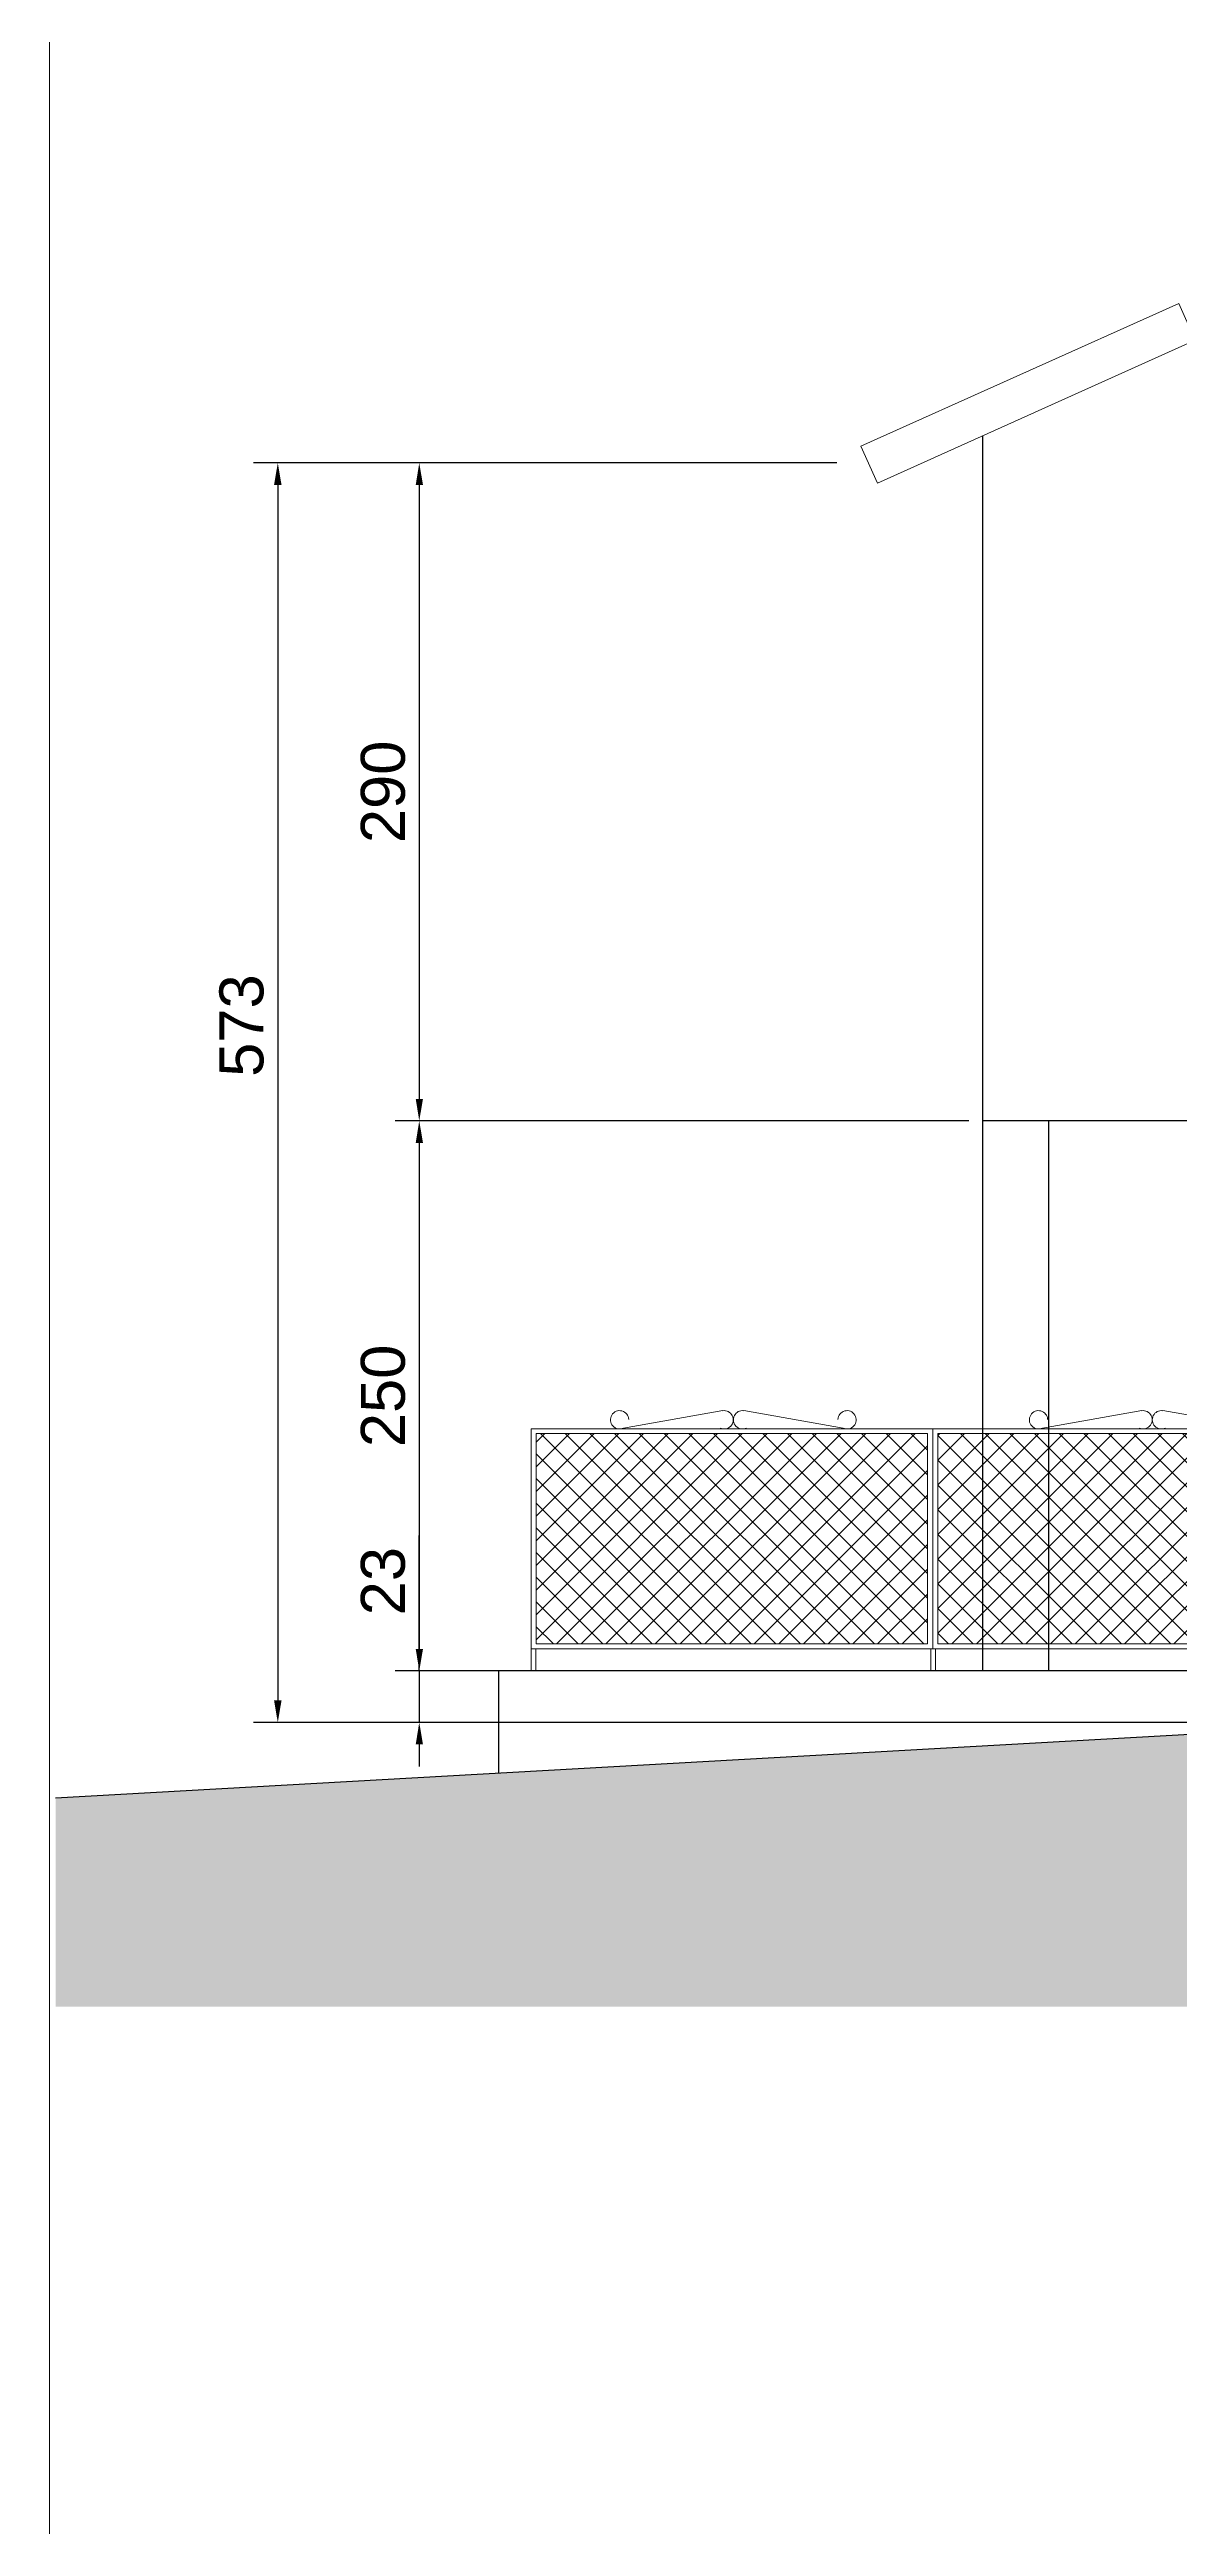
# Model space of a CAD drawing. Header units: millimetres. Extents: x -2768 to 386734, y -140 to 258833.
# Drawn here: x 154417 to 159552, y 136334 to 147591 of the extents above; entities that cross this region are included whole.
import ezdxf

# ---------------------------------------------------------------- set-up
doc = ezdxf.new("R2010")
doc.units = ezdxf.units.MM
doc.header["$PDMODE"] = 32
for name, color, linetype, lineweight in [('GRIGLIATI', 9, 'Continuous', 0), ('parapetto', 251, 'Continuous', 9), ('rilievo', 7, 'Continuous', 25), ('TETTO', 6, 'Continuous', 20), ('VARIE', 4, 'Continuous', 13)]:
    doc.layers.add(name, color=color, linetype=linetype, lineweight=lineweight)
doc.styles.get("Standard").update_dxf_attribs({"font": 'arial.ttf'})
doc.dimstyles.new('Annotativa', dxfattribs={"dimscale": 0, "dimtxt": 2.5, "dimasz": 2.5, "dimexe": 1.25, "dimexo": 0.625, "dimtad": 1, "dimtxsty": 'Standard', "dimcen": 2.5, "dimadec": 0, "dimazin": 0, "dimtfac": 1, "dimtmove": 0, "dimatfit": 3, "dimfxl": 1, "dimarcsym": 0})
pattern_1 = [(45, (33347.59, 94201.39), (-56.1266, 56.1266), []), (135, (33347.59, 94201.39), (-56.1266, -56.1266), [])]

# ---------------------------------------------------------------- blocks, each defined once
blk = doc.blocks.new('*D676')
at = {"layer": 'Defpoints', "color": 0}
for p in [(158057, 145712), (155454, 139988), (160563, 139988)]:
    blk.add_point(p, dxfattribs=at)
at = {"layer": 'VARIE', "color": 0, "lineweight": -2, "ltscale": 0.13}
for p, q in [((157995, 145712), (155344, 145712)), ((155454, 145612), (155454, 140088)), ((160501, 139988), (155344, 139988))]:
    blk.add_line(p, q, dxfattribs=at)
at = {"layer": 'VARIE', "color": 0}
for points in [[(155471, 145612), (155437, 145612), (155454, 145712)], [(155437, 140088), (155471, 140088), (155454, 139988)]]:
    blk.add_solid(points, dxfattribs=at)
at = {"layer": 'VARIE', "color": 0, "linetype": 'ByBlock', "lineweight": 9, "ltscale": 0.13, "insert": (155290, 143155), "char_height": 200, "attachment_point": 5, "rotation": 90}
blk.add_mtext('573^J', dxfattribs=at)
blk = doc.blocks.new('*D681')
at = {"layer": 'Defpoints', "color": 0}
for p in [(158057, 145712), (156097, 142722), (158657, 142722)]:
    blk.add_point(p, dxfattribs=at)
at = {"layer": 'VARIE', "color": 0, "lineweight": -2, "ltscale": 0.13}
for p, q in [((157995, 145712), (155987, 145712)), ((156097, 145612), (156097, 142822)), ((158595, 142722), (155987, 142722))]:
    blk.add_line(p, q, dxfattribs=at)
at = {"layer": 'VARIE', "color": 0}
for points in [[(156114, 145612), (156081, 145612), (156097, 145712)], [(156081, 142822), (156114, 142822), (156097, 142722)]]:
    blk.add_solid(points, dxfattribs=at)
at = {"layer": 'VARIE', "color": 0, "linetype": 'ByBlock', "lineweight": 9, "ltscale": 0.13, "insert": (155933, 144217), "char_height": 200, "attachment_point": 5, "rotation": 90}
blk.add_mtext('290', dxfattribs=at)
blk = doc.blocks.new('*D683')
at = {"layer": 'Defpoints', "color": 0}
for p in [(158595, 142722), (156097, 140222), (158595, 140222)]:
    blk.add_point(p, dxfattribs=at)
at = {"layer": 'VARIE', "color": 0, "lineweight": -2, "ltscale": 0.13}
for p, q in [((158532, 142722), (155987, 142722)), ((156097, 142622), (156097, 140322)), ((158532, 140222), (155987, 140222))]:
    blk.add_line(p, q, dxfattribs=at)
at = {"layer": 'VARIE', "color": 0}
for points in [[(156114, 142622), (156081, 142622), (156097, 142722)], [(156081, 140322), (156114, 140322), (156097, 140222)]]:
    blk.add_solid(points, dxfattribs=at)
at = {"layer": 'VARIE', "color": 0, "linetype": 'ByBlock', "lineweight": 9, "ltscale": 0.13, "insert": (155933, 141472), "char_height": 200, "attachment_point": 5, "rotation": 90}
blk.add_mtext('250', dxfattribs=at)
blk = doc.blocks.new('*D686')
at = {"layer": 'Defpoints', "color": 0}
for p in [(158532, 140222), (156097, 139988), (158532, 139988)]:
    blk.add_point(p, dxfattribs=at)
at = {"layer": 'VARIE', "color": 0, "lineweight": -2, "ltscale": 0.13}
for p, q in [((156097, 140222), (156097, 140837)), ((156097, 140322), (156097, 140422)), ((158470, 140222), (155987, 140222)), ((156097, 140222), (156097, 139988)), ((158470, 139988), (155987, 139988)), ((156097, 139888), (156097, 139788))]:
    blk.add_line(p, q, dxfattribs=at)
at = {"layer": 'VARIE', "color": 0}
for points in [[(156081, 140322), (156114, 140322), (156097, 140222)], [(156114, 139888), (156081, 139888), (156097, 139988)]]:
    blk.add_solid(points, dxfattribs=at)
at = {"layer": 'VARIE', "color": 0, "linetype": 'ByBlock', "lineweight": 9, "ltscale": 0.13, "insert": (155933, 140630), "char_height": 200, "attachment_point": 5, "rotation": 90}
blk.add_mtext('23', dxfattribs=at)
blk = doc.blocks.new('CORNICE')
at = {"layer": 'GRIGLIATI', "linetype": 'ByBlock', "ltscale": 0.13}
blk.add_line((122172, 23177), (122623, 23257), dxfattribs=at)
for centre, start, end in [((122154, 23215), 1.9749, 295.641), ((122629, 23215), 244.4362, 98.4344)]:
    blk.add_arc(centre, 41.6, start, end, dxfattribs=at)

msp = doc.modelspace()

# ---------------------------------------------------------------- hatches: boundary and pattern name
at = {"layer": 'GRIGLIATI', "ltscale": 0.13}
h = msp.add_hatch(dxfattribs=at)
h.set_pattern_fill('ANSI37', color=256, scale=0.25, style=0)
h.set_pattern_definition(pattern_1)
h.paths.add_polyline_path([(156628.2, 141301.2), (156628.2, 140344.5), (158407.3, 140344.5), (158407.3, 141301.2)])
h = msp.add_hatch(dxfattribs=at)
h.set_pattern_fill('ANSI37', color=256, scale=0.25, style=0)
h.set_pattern_definition(pattern_1)
h.paths.add_polyline_path([(158454, 141301.2), (158454, 140344.5), (160233.1, 140344.5), (160233.1, 141301.2)])
at = {"layer": 'parapetto', "ltscale": 0.13}
h = msp.add_hatch(color=254, dxfattribs=at)
h.set_gradient(color1=(212, 206, 210), color2=(220, 215, 219), one_color=1)
h.paths.add_polyline_path([(182049.3, 138696.5), (182049.3, 140696.2), (167557.3, 140223.9), (167557.3, 140222.3), (167507.3, 140222.3), (164737.3, 140222.3), (154444.1, 139645.6), (154444.1, 138696.5)])

# ---------------------------------------------------------------- linework, layer by layer
at = {"layer": 'GRIGLIATI', "ltscale": 0.13}
for points in [[(156605.7, 140322.3), (156605.7, 141321.9), (158431.5, 141321.9), (158431.5, 140322.3)], [(156628.2, 141301.2), (156628.2, 140344.5), (158407.3, 140344.5), (158407.3, 141301.2)], [(158431.5, 140322.3), (158431.5, 141321.9), (160257.3, 141321.9), (160257.3, 140322.3)], [(158454, 141301.2), (158454, 140344.5), (160233.1, 140344.5), (160233.1, 141301.2)], [(156605.7, 140322.3), (156605.7, 140222.3), (156626.9, 140222.3), (156626.9, 140322.3)], [(158421.6, 140322.3), (158421.6, 140222.3), (158442.8, 140222.3), (158442.8, 140322.3)]]:
    msp.add_lwpolyline(points, close=True, dxfattribs=at)
at = {"layer": 'rilievo', "ltscale": 0.13}
for p, q in [((158657.3, 145835.4), (158657.3, 140222.3)), ((161874.3, 142722.3), (158657.3, 142722.3)), ((158957.3, 142722.3), (158957.3, 140222.3))]:
    msp.add_line(p, q, dxfattribs=at)
at = {"layer": 'rilievo', "linetype": 'ByBlock', "ltscale": 0.13}
for p, q in [((154444.1, 139645.6), (164737.3, 140222.3)), ((160257.3, 140222.3), (156457.3, 140222.3)), ((156457.3, 140222.3), (156457.3, 139758.4))]:
    msp.add_line(p, q, dxfattribs=at)
at = {"layer": 'TETTO'}
for p, q in [((158104.2, 145787.4), (159549.2, 146436.6)), ((159549.2, 146436.6), (159624.2, 146269.9)), ((158179.1, 145620.6), (159624.2, 146269.9)), ((158104.2, 145787.4), (158179.1, 145620.6))]:
    msp.add_line(p, q, dxfattribs=at)
at = {"layer": 'VARIE', "ltscale": 0.13}
for q in [(159549.2, 146436.6), (158179.1, 145620.6)]:
    msp.add_line((158104.2, 145787.4), q, dxfattribs=at)
at = {"layer": 'VARIE', "linetype": 'Continuous', "lineweight": 13, "ltscale": 0.13}
msp.add_lwpolyline([(154416.5, 114715), (234767.1, 114715), (234767.1, 171528.5), (154416.5, 171528.5)], close=True, dxfattribs=at)

# ---------------------------------------------------------------- block references
at = {"layer": 'GRIGLIATI', "ltscale": 0.13}
msp.add_blockref('CORNICE', (34853.7, 118148.4), dxfattribs=at)
at = {"layer": 'GRIGLIATI', "ltscale": 0.13, "xscale": -1, "rotation": 359.9999999999896}
for p in [(280195.3, 118148.4), (282099.3, 118148.4)]:
    msp.add_blockref('CORNICE', p, dxfattribs=at)
at = {"layer": 'parapetto', "ltscale": 0.13}
msp.add_blockref('CORNICE', (36757.7, 118148.4), dxfattribs=at)

# ---------------------------------------------------------------- dimensions: what is measured, and where the dimension line sits
at = {"layer": 'VARIE', "lineweight": 9, "ltscale": 0.13}
for base, p2, text, picture, middle in [((155454.2, 139988.5), (160563.1, 139988.5), '573^J', '*D676', (155454.2, 143154.7)), ((156097.3, 142722.3), (158657.3, 142722.3), '290', '*D681', (156097.3, 144217.1))]:
    dim = msp.add_linear_dim(base=base, p1=(158057.3, 145711.8), p2=p2, angle=90, text=text, dimstyle='Annotativa', override={"dimscale": 0, "dimtxt": 2, "dimasz": 1, "dimexe": 1.1, "dimdec": 0, "dimlfac": 0.1, "dimzin": 0, "dimdsep": 46}, dxfattribs=at)
    dim.commit()
    dim.dimension.update_dxf_attribs({"geometry": picture, "text_midpoint": middle, "dimtype": 160})
dim = msp.add_linear_dim(base=(156097.3, 140222.3), p1=(158594.8, 142722.3), p2=(158594.8, 140222.3), angle=90, dimstyle='Annotativa', override={"dimscale": 0, "dimtxt": 2, "dimasz": 1, "dimexe": 1.1, "dimdec": 0, "dimlfac": 0.1, "dimzin": 0, "dimdsep": 46}, dxfattribs=at)
dim.commit()
dim.dimension.update_dxf_attribs({"geometry": '*D683', "text_midpoint": (155932.7, 141472.3)})
dim = msp.add_linear_dim(base=(156097.3, 139988.5), p1=(158532.3, 140222.3), p2=(158532.3, 139988.5), angle=90, dimstyle='Annotativa', override={"dimscale": 0, "dimtxt": 2, "dimasz": 1, "dimexe": 1.1, "dimdec": 0, "dimlfac": 0.1, "dimzin": 0, "dimdsep": 46}, dxfattribs=at)
dim.commit()
dim.dimension.update_dxf_attribs({"geometry": '*D686', "text_midpoint": (156097.3, 140629.6), "dimtype": 160})

doc.saveas('drawing.dxf')
